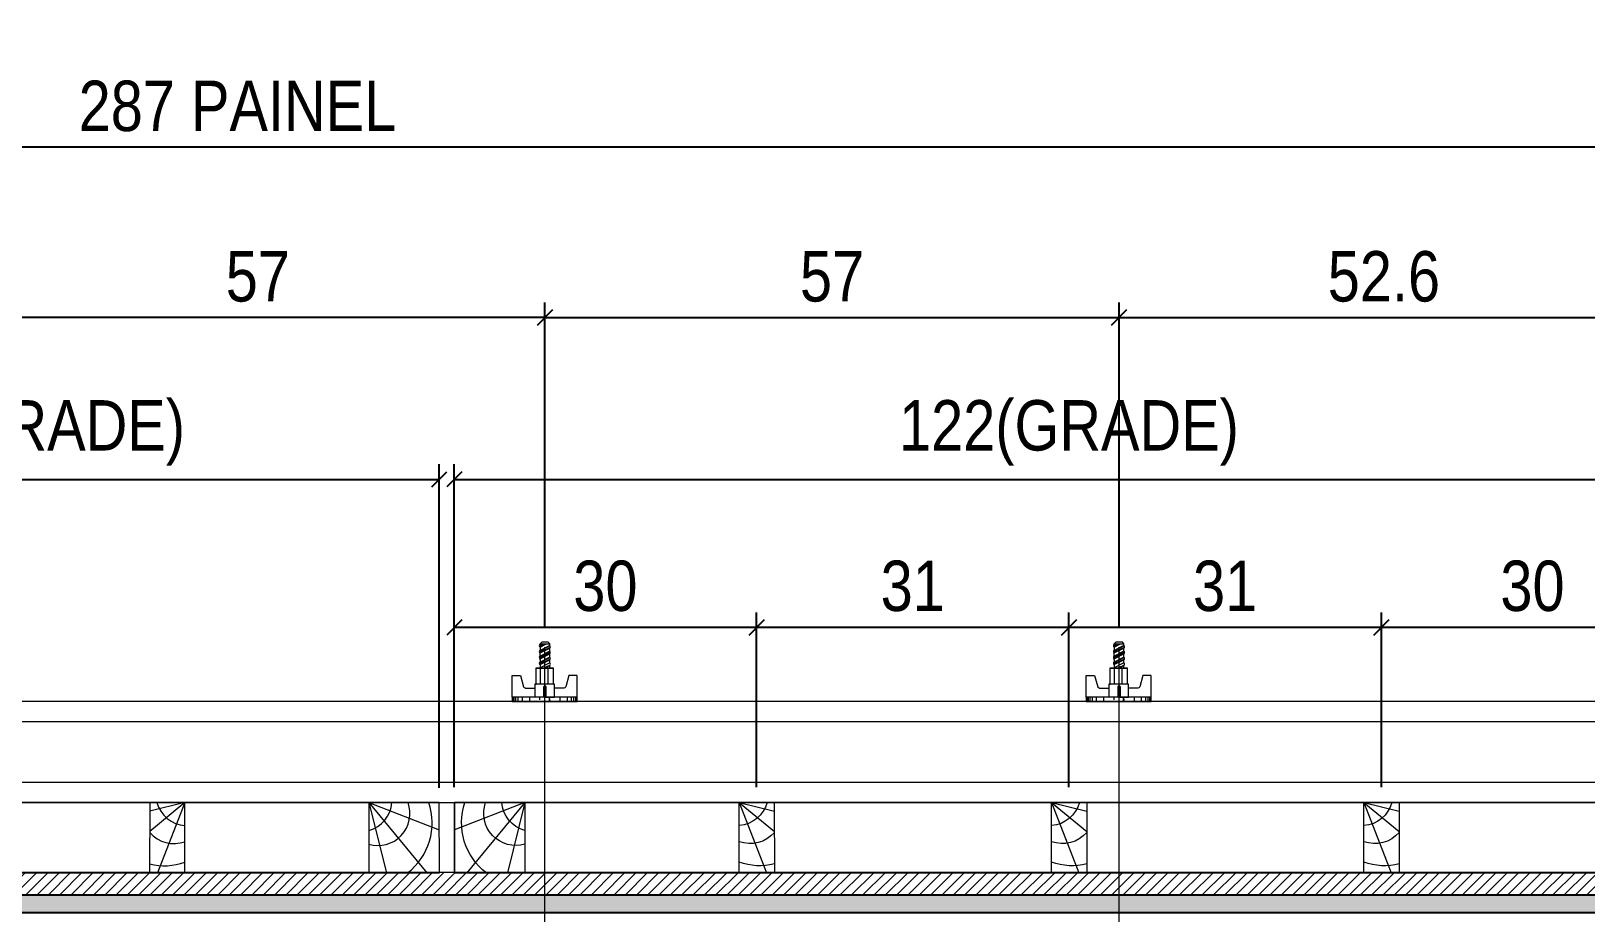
# Model space of a CAD drawing. Extents: x 14400 to 27878, y -21631 to 6985.
# Drawn here: x 23130 to 23438.6, y 870 to 1045 of the extents above; entities that cross this region are included whole.
import ezdxf

# ---------------------------------------------------------------- set-up
doc = ezdxf.new("R2010")
doc.units = 0
doc.layers.add('CHAPA', color=1, linetype='Continuous')
doc.layers.add('COTA', color=241, linetype='Continuous')
for name, color, linetype, lineweight in [('Hachura', 251, 'Continuous', 9), ('Madeira', 126, 'Continuous', 18), ('Perfil Metálico', 224, 'Continuous', 18)]:
    doc.layers.add(name, color=color, linetype=linetype, lineweight=lineweight)
doc.styles.add('COTA TECNICA 2X', font='techl___.ttf', dxfattribs={"height": 10})
doc.dimstyles.new('SECAO PILAR', dxfattribs={"dimtxt": 10, "dimasz": 3, "dimexe": 3, "dimexo": 3, "dimgap": 3, "dimtad": 1, "dimdec": 1, "dimlfac": 0.5, "dimzin": 12, "dimdsep": 46, "dimtxsty": 'COTA TECNICA 2X', "dimblk1": 'OBLIQUE', "dimblk2": 'OBLIQUE', "dimsah": 1, "dimcen": 0.9, "dimclrd": 256, "dimclre": 256, "dimclrt": 256, "dimadec": 1, "dimazin": 3, "dimtfac": 1, "dimtdec": 1, "dimtmove": 0, "dimatfit": 3, "dimfxl": 1, "dimtolj": 1, "dimtzin": 12, "dimarcsym": 0})

# ---------------------------------------------------------------- blocks, each defined once
blk = doc.blocks.new('PONTALETE')
at = {"layer": 'Madeira'}
for q in [(2.71, 7), (7, 5.76), (7, 1.74)]:
    blk.add_line((0, 0), q, dxfattribs=at)
blk.add_lwpolyline([(0, 0), (7, 0), (7, 7), (0, 7)], close=True, dxfattribs=at)
for centre, radius, start, end in [((2.04, 0.06), 6.23, 37.2818, 109.0913), ((1.09, 0.9), 3.19, 343.603, 109.9847), ((-0.21, -0.78), 3.09, 14.6322, 86.0383)]:
    blk.add_arc(centre, radius, start, end, dxfattribs=at)
blk = doc.blocks.new('MEIO PONTALETE')
at = {"layer": 'Madeira'}
for q in [(2.71, 7), (3.5, 2.88), (3.5, 0.87)]:
    blk.add_line((0, 0), q, dxfattribs=at)
blk.add_lwpolyline([(0, 0), (3.5, 0), (3.5, 7), (0, 7)], close=True, dxfattribs=at)
for centre, radius, start, end in [((2.04, 0.06), 6.23, 76.4499, 109.0913), ((1.09, 0.9), 3.19, 40.9063, 109.9847), ((-0.21, -0.78), 3.09, 14.6322, 86.0383)]:
    blk.add_arc(centre, radius, start, end, dxfattribs=at)
blk = doc.blocks.new('_Oblique')
at = {"color": 0, "linetype": 'ByBlock', "lineweight": -2}
blk.add_line((-0.5, -0.5), (0.5, 0.5), dxfattribs=at)
blk = doc.blocks.new('*D1192')
at = {"layer": 'COTA', "lineweight": -2, "transparency": 16777216}
for p, q in [((23398.02, 894.9), (23398.02, 929.61)), ((23458.02, 894.91), (23458.02, 929.61)), ((23458.02, 926.61), (23398.02, 926.61))]:
    blk.add_line(p, q, dxfattribs=at)
at = {"layer": 'Defpoints', "color": 0, "transparency": 16777216}
for p in [(23398.02, 926.61), (23398.02, 891.9), (23458.02, 891.91)]:
    blk.add_point(p, dxfattribs=at)
at = {"layer": 'COTA', "lineweight": -2, "transparency": 16777216, "xscale": 3, "yscale": 3, "zscale": 3, "rotation": 180}
blk.add_blockref('_Oblique', (23398.02, 926.61), dxfattribs=at)
at = {"layer": 'COTA', "lineweight": -2, "transparency": 16777216, "xscale": 3, "yscale": 3, "zscale": 3}
blk.add_blockref('_Oblique', (23458.02, 926.61), dxfattribs=at)
at = {"layer": 'COTA', "transparency": 16777216, "insert": (23428.02, 934.83), "char_height": 10, "attachment_point": 5, "style": 'COTA TECNICA 2X'}
blk.add_mtext('\\A1;30', dxfattribs=at)
blk = doc.blocks.new('*D1193')
at = {"layer": 'COTA', "lineweight": -2, "transparency": 16777216}
for p, q in [((23214.03, 894.89), (23214.03, 959.03)), ((23458.02, 894.91), (23458.02, 959.03)), ((23214.03, 956.03), (23458.02, 956.03))]:
    blk.add_line(p, q, dxfattribs=at)
at = {"layer": 'Defpoints', "color": 0, "transparency": 16777216}
for p in [(23458.02, 956.03), (23214.03, 891.89), (23458.02, 891.91)]:
    blk.add_point(p, dxfattribs=at)
at = {"layer": 'COTA', "lineweight": -2, "transparency": 16777216, "xscale": 3, "yscale": 3, "zscale": 3, "rotation": 180}
blk.add_blockref('_Oblique', (23214.03, 956.03), dxfattribs=at)
at = {"layer": 'COTA', "lineweight": -2, "transparency": 16777216, "xscale": 3, "yscale": 3, "zscale": 3}
blk.add_blockref('_Oblique', (23458.02, 956.03), dxfattribs=at)
at = {"layer": 'COTA', "transparency": 16777216, "insert": (23336.02, 965.25), "char_height": 10, "attachment_point": 5, "style": 'COTA TECNICA 2X'}
blk.add_mtext('\\A1;122(GRADE)', dxfattribs=at)
blk = doc.blocks.new('*D1194')
at = {"layer": 'COTA', "lineweight": -2, "transparency": 16777216}
for p, q in [((23336.02, 894.9), (23336.02, 929.61)), ((23398.02, 894.9), (23398.02, 929.61)), ((23398.02, 926.61), (23336.02, 926.61))]:
    blk.add_line(p, q, dxfattribs=at)
at = {"layer": 'Defpoints', "color": 0, "transparency": 16777216}
for p in [(23336.02, 926.61), (23336.02, 891.9), (23398.02, 891.9)]:
    blk.add_point(p, dxfattribs=at)
at = {"layer": 'COTA', "lineweight": -2, "transparency": 16777216, "xscale": 3, "yscale": 3, "zscale": 3, "rotation": 180}
blk.add_blockref('_Oblique', (23336.02, 926.61), dxfattribs=at)
at = {"layer": 'COTA', "lineweight": -2, "transparency": 16777216, "xscale": 3, "yscale": 3, "zscale": 3}
blk.add_blockref('_Oblique', (23398.02, 926.61), dxfattribs=at)
at = {"layer": 'COTA', "transparency": 16777216, "insert": (23367.02, 934.83), "char_height": 10, "attachment_point": 5, "style": 'COTA TECNICA 2X'}
blk.add_mtext('\\A1;31', dxfattribs=at)
blk = doc.blocks.new('*D1195')
at = {"layer": 'COTA', "lineweight": -2, "transparency": 16777216}
for p, q in [((23274.02, 894.9), (23274.02, 929.61)), ((23336.02, 894.9), (23336.02, 929.61)), ((23336.02, 926.61), (23274.02, 926.61))]:
    blk.add_line(p, q, dxfattribs=at)
at = {"layer": 'Defpoints', "color": 0, "transparency": 16777216}
for p in [(23274.02, 926.61), (23274.02, 891.9), (23336.02, 891.9)]:
    blk.add_point(p, dxfattribs=at)
at = {"layer": 'COTA', "lineweight": -2, "transparency": 16777216, "xscale": 3, "yscale": 3, "zscale": 3, "rotation": 180}
blk.add_blockref('_Oblique', (23274.02, 926.61), dxfattribs=at)
at = {"layer": 'COTA', "lineweight": -2, "transparency": 16777216, "xscale": 3, "yscale": 3, "zscale": 3}
blk.add_blockref('_Oblique', (23336.02, 926.61), dxfattribs=at)
at = {"layer": 'COTA', "transparency": 16777216, "insert": (23305.02, 934.83), "char_height": 10, "attachment_point": 5, "style": 'COTA TECNICA 2X'}
blk.add_mtext('\\A1;31', dxfattribs=at)
blk = doc.blocks.new('*D1196')
at = {"layer": 'COTA', "lineweight": -2, "transparency": 16777216}
for p, q in [((23214.03, 894.9), (23214.03, 929.61)), ((23274.02, 894.9), (23274.02, 929.61)), ((23274.02, 926.61), (23214.03, 926.61))]:
    blk.add_line(p, q, dxfattribs=at)
at = {"layer": 'Defpoints', "color": 0, "transparency": 16777216}
for p in [(23214.03, 926.61), (23214.03, 891.9), (23274.02, 891.9)]:
    blk.add_point(p, dxfattribs=at)
at = {"layer": 'COTA', "lineweight": -2, "transparency": 16777216, "xscale": 3, "yscale": 3, "zscale": 3, "rotation": 180}
blk.add_blockref('_Oblique', (23214.03, 926.61), dxfattribs=at)
at = {"layer": 'COTA', "lineweight": -2, "transparency": 16777216, "xscale": 3, "yscale": 3, "zscale": 3}
blk.add_blockref('_Oblique', (23274.02, 926.61), dxfattribs=at)
at = {"layer": 'COTA', "transparency": 16777216, "insert": (23244.02, 934.83), "char_height": 10, "attachment_point": 5, "style": 'COTA TECNICA 2X'}
blk.add_mtext('\\A1;30', dxfattribs=at)
blk = doc.blocks.new('*D1220')
at = {"layer": 'COTA', "lineweight": -2, "transparency": 16777216}
for p, q in [((22883.96, 894.96), (22883.96, 1025.02)), ((23458.02, 948.9), (23458.02, 1025.02)), ((22883.96, 1022.02), (23458.02, 1022.02))]:
    blk.add_line(p, q, dxfattribs=at)
at = {"layer": 'Defpoints', "color": 0, "transparency": 16777216}
for p in [(23458.02, 1022.02), (23458.02, 945.9), (22883.96, 891.96)]:
    blk.add_point(p, dxfattribs=at)
at = {"layer": 'COTA', "lineweight": -2, "transparency": 16777216, "xscale": 3, "yscale": 3, "zscale": 3, "rotation": 180}
blk.add_blockref('_Oblique', (22883.96, 1022.02), dxfattribs=at)
at = {"layer": 'COTA', "lineweight": -2, "transparency": 16777216, "xscale": 3, "yscale": 3, "zscale": 3}
blk.add_blockref('_Oblique', (23458.02, 1022.02), dxfattribs=at)
at = {"layer": 'COTA', "transparency": 16777216, "insert": (23170.99, 1030.11), "char_height": 10, "attachment_point": 5, "style": 'COTA TECNICA 2X'}
blk.add_mtext('\\A1;287 PAINEL', dxfattribs=at)
blk = doc.blocks.new('C')
at = {"layer": 'Hachura', "color": 0}
for p, q in [((0, 3.22), (0, -3.22)), ((0.45, 3.22), (0, 3.22)), ((0.46, 3.16), (0, 3.16)), ((0.45, -3.23), (0.45, 3.22)), ((0.45, 3.22), (2.58, 3.22)), ((2.58, 3.22), (2.58, 2.39)), ((0.46, 3.05), (0, 3.05)), ((0.46, 2.88), (0, 2.88)), ((0, 2.75), (0, -1.16)), ((0.46, 2.65), (0, 2.65)), ((0.46, 2.23), (0, 2.23)), ((1.35, 1.94), (1.35, 0.96)), ((2.58, 2.39), (1.47, 2.09)), ((0.46, 1.51), (0, 1.51)), ((0.39, 0.49), (0.17, 0.49)), ((1.74, 0.97), (0.45, 0.97)), ((1.45, 0.1), (0.45, 0.1)), ((1.74, -0.97), (1.74, 0.97)), ((1.74, 0.97), (1.74, 0.84)), ((1.74, 0.97), (1.74, 0.84)), ((1.74, 0.84), (3.35, 0.84)), ((3.35, 0.45), (1.74, 0.45)), ((3.32, 0.84), (3.32, -0.84)), ((3.35, 0.84), (3.35, -0.84)), ((3.68, 0.45), (3.35, 0.45)), ((3.84, -0.52), (3.35, 0.45)), ((3.35, 0.06), (3.67, -0.57)), ((3.68, 0.45), (4.16, -0.52)), ((3.72, 0.5), (4.25, -0.57)), ((4.37, -0.55), (3.83, 0.53)), ((4.15, 0.45), (3.93, 0.45)), ((4.42, -0.52), (3.93, 0.45)), ((4.15, 0.45), (4.26, 0.45)), ((4.26, 0.45), (4.74, -0.52)), ((4.3, 0.5), (4.83, -0.57)), ((4.95, -0.55), (4.41, 0.53)), ((4.51, 0.45), (4.84, 0.45)), ((5, -0.52), (4.51, 0.45)), ((4.84, 0.45), (5.32, -0.52)), ((4.88, 0.5), (5.41, -0.57)), ((5.53, -0.55), (4.99, 0.53)), ((5.58, -0.52), (5.09, 0.45)), ((5.42, 0.45), (5.09, 0.45)), ((5.58, -0.52), (5.09, 0.45)), ((5.42, 0.45), (5.74, -0.19)), ((5.46, 0.5), (5.74, -0.07)), ((5.74, 0.19), (5.57, 0.53)), ((5.74, 0.32), (5.68, 0.45)), ((5.68, 0.45), (5.74, 0.45)), ((5.74, 0.45), (5.9, 0.29)), ((5.74, 0.45), (5.74, -0.52)), ((5.9, -0.36), (5.9, 0.29)), ((0.45, 0), (0, 0)), ((0.46, -1.52), (0, -1.52)), ((0.08, -0.48), (0.29, -0.48)), ((0.29, -0.48), (0.4, -0.48)), ((0.45, 0), (0.45, -0.97)), ((0.45, -0.16), (1.45, -0.16)), ((0.45, -0.65), (0.45, -0.32)), ((0.45, -3.23), (0.45, -0.65)), ((0.45, -0.97), (1.74, -0.97)), ((1.35, -1.94), (1.35, -0.97)), ((3.35, -0.32), (1.74, -0.32)), ((3.35, -0.84), (1.74, -0.84)), ((3.35, -0.07), (3.58, -0.52)), ((3.35, -0.52), (3.58, -0.52)), ((3.84, -0.52), (4.16, -0.52)), ((4.42, -0.52), (4.74, -0.52)), ((4.63, -0.52), (4.74, -0.52)), ((5, -0.52), (5.32, -0.52)), ((5.58, -0.52), (5.74, -0.52)), ((5.74, -0.52), (5.9, -0.36)), ((5.74, -0.52), (5.74, -0.52)), ((0.46, -2.23), (0, -2.23)), ((0.46, -2.65), (0, -2.65)), ((0.46, -2.88), (0, -2.88)), ((0.46, -3.05), (0, -3.05)), ((2.58, -2.39), (1.47, -2.1)), ((2.58, -3.23), (2.58, -2.39)), ((0.46, -3.16), (0, -3.16)), ((0, -3.22), (2.57, -3.22))]:
    blk.add_line(p, q, dxfattribs=at)
for centre, radius, start, end in [((1.52, 1.94), 0.161, 104.7436, 180), ((1.44, -0.03), 0.129, 272.695, 87.305), ((3.81, 0.39), 0.143, 25.5688, 154.4312), ((4.39, 0.39), 0.143, 25.5688, 154.4312), ((4.97, 0.39), 0.143, 25.5688, 154.4312), ((5.55, 0.39), 0.143, 25.5688, 154.4312), ((0.17, -0.37), 0.174, 221.744, 317.8592), ((3.71, -0.4), 0.174, 222.1408, 318.256), ((4.29, -0.4), 0.174, 222.1408, 318.256), ((4.87, -0.4), 0.174, 222.1408, 318.256), ((5.45, -0.4), 0.174, 222.1408, 318.256), ((5.61, -0.4), 0.174, 317.8592, 318.256), ((1.52, -1.94), 0.161, 180, 255.2564)]:
    blk.add_arc(centre, radius, start, end, dxfattribs=at)
blk = doc.blocks.new('*D1253')
at = {"layer": 'COTA', "lineweight": -2, "transparency": 16777216}
for p, q in [((23232.02, 926.7), (23232.02, 991.16)), ((23345.97, 926.7), (23345.97, 991.16)), ((23232.02, 988.16), (23345.97, 988.16))]:
    blk.add_line(p, q, dxfattribs=at)
at = {"layer": 'Defpoints', "color": 0, "transparency": 16777216}
for p in [(23345.97, 988.16), (23232.02, 923.7), (23345.97, 923.7)]:
    blk.add_point(p, dxfattribs=at)
at = {"layer": 'COTA', "lineweight": -2, "transparency": 16777216, "xscale": 3, "yscale": 3, "zscale": 3, "rotation": 180}
blk.add_blockref('_Oblique', (23232.02, 988.16), dxfattribs=at)
at = {"layer": 'COTA', "lineweight": -2, "transparency": 16777216, "xscale": 3, "yscale": 3, "zscale": 3}
blk.add_blockref('_Oblique', (23345.97, 988.16), dxfattribs=at)
at = {"layer": 'COTA', "transparency": 16777216, "insert": (23289, 996.27), "char_height": 10, "attachment_point": 5, "style": 'COTA TECNICA 2X'}
blk.add_mtext('\\A1;57', dxfattribs=at)
blk = doc.blocks.new('*D1254')
at = {"layer": 'COTA', "lineweight": -2, "transparency": 16777216}
for p, q in [((23345.97, 926.7), (23345.97, 991.16)), ((23451.1, 926.7), (23451.1, 991.16)), ((23345.97, 988.16), (23451.1, 988.16))]:
    blk.add_line(p, q, dxfattribs=at)
at = {"layer": 'Defpoints', "color": 0, "transparency": 16777216}
for p in [(23451.1, 988.16), (23345.97, 923.7), (23451.1, 923.7)]:
    blk.add_point(p, dxfattribs=at)
at = {"layer": 'COTA', "lineweight": -2, "transparency": 16777216, "xscale": 3, "yscale": 3, "zscale": 3, "rotation": 180}
blk.add_blockref('_Oblique', (23345.97, 988.16), dxfattribs=at)
at = {"layer": 'COTA', "lineweight": -2, "transparency": 16777216, "xscale": 3, "yscale": 3, "zscale": 3}
blk.add_blockref('_Oblique', (23451.1, 988.16), dxfattribs=at)
at = {"layer": 'COTA', "transparency": 16777216, "insert": (23398.53, 996.27), "char_height": 10, "attachment_point": 5, "style": 'COTA TECNICA 2X'}
blk.add_mtext('\\A1;52.6', dxfattribs=at)
blk = doc.blocks.new('*D1186')
at = {"layer": 'COTA', "lineweight": -2, "transparency": 16777216}
for p, q in [((23049.02, 894.89), (23049.02, 959.03)), ((23211.05, 894.81), (23211.05, 959.03)), ((23049.02, 956.03), (23211.05, 956.03))]:
    blk.add_line(p, q, dxfattribs=at)
at = {"layer": 'Defpoints', "color": 0, "transparency": 16777216}
for p in [(23211.05, 956.03), (23049.02, 891.89), (23211.05, 891.81)]:
    blk.add_point(p, dxfattribs=at)
at = {"layer": 'COTA', "lineweight": -2, "transparency": 16777216, "xscale": 3, "yscale": 3, "zscale": 3, "rotation": 180}
blk.add_blockref('_Oblique', (23049.02, 956.03), dxfattribs=at)
at = {"layer": 'COTA', "lineweight": -2, "transparency": 16777216, "xscale": 3, "yscale": 3, "zscale": 3}
blk.add_blockref('_Oblique', (23211.05, 956.03), dxfattribs=at)
at = {"layer": 'COTA', "transparency": 16777216, "insert": (23130.04, 965.25), "char_height": 10, "attachment_point": 5, "style": 'COTA TECNICA 2X'}
blk.add_mtext('\\A1;81(GRADE)', dxfattribs=at)
blk = doc.blocks.new('*D1232')
at = {"layer": 'COTA', "lineweight": -2, "transparency": 16777216}
for p, q in [((23118.07, 926.69), (23118.07, 991.16)), ((23232.02, 926.7), (23232.02, 991.16)), ((23232.02, 988.16), (23118.07, 988.16))]:
    blk.add_line(p, q, dxfattribs=at)
at = {"layer": 'Defpoints', "color": 0, "transparency": 16777216}
for p in [(23118.07, 988.16), (23118.07, 923.69), (23232.02, 923.7)]:
    blk.add_point(p, dxfattribs=at)
at = {"layer": 'COTA', "lineweight": -2, "transparency": 16777216, "xscale": 3, "yscale": 3, "zscale": 3, "rotation": 180}
blk.add_blockref('_Oblique', (23118.07, 988.16), dxfattribs=at)
at = {"layer": 'COTA', "lineweight": -2, "transparency": 16777216, "xscale": 3, "yscale": 3, "zscale": 3}
blk.add_blockref('_Oblique', (23232.02, 988.16), dxfattribs=at)
at = {"layer": 'COTA', "transparency": 16777216, "insert": (23175.04, 996.27), "char_height": 10, "attachment_point": 5, "style": 'COTA TECNICA 2X'}
blk.add_mtext('\\A1;57', dxfattribs=at)

msp = doc.modelspace()

# ---------------------------------------------------------------- hatches: boundary and pattern name
at = {"layer": 'Hachura'}
h = msp.add_hatch(dxfattribs=at)
h.set_pattern_fill('ANSI31', color=256, scale=0.5, angle=360, style=0)
h.set_pattern_definition([(45, (30102.7993, 1781.1955), (-1.122532, 1.122532), [])])
h.paths.add_polyline_path([(23458.054, 873.558), (23458.054, 877.937), (22884.054, 877.969), (22884.054, 873.547)])
h = msp.add_hatch(color=256, dxfattribs=at)
h.dxf.hatch_style = 1
h.paths.add_polyline_path([(22884.054, 873.558), (22884.054, 869.958), (23458.054, 869.958), (23458.054, 873.558)])

# ---------------------------------------------------------------- linework, layer by layer
at = {"layer": 'CHAPA'}
msp.add_lwpolyline([(23458.054, 869.958), (22884.054, 869.958), (22884.054, 873.558), (23458.054, 873.558)], close=True, dxfattribs=at)
at = {"layer": 'Hachura'}
for p, q in [((23231.952, 922.7), (23231.959, 782.815)), ((23345.903, 922.7), (23345.91, 782.815))]:
    msp.add_line(p, q, dxfattribs=at)
msp.add_lwpolyline([(22884.054, 873.558), (23458.054, 873.558), (23458.054, 877.958), (22884.054, 877.958)], close=True, dxfattribs=at)
at = {"layer": 'Madeira'}
for points in [[(23049.042, 891.9), (23049.057, 877.9), (23211.065, 877.902), (23211.05, 891.902)], [(23214.046, 891.9), (23214.061, 877.9), (23458.054, 877.902), (23458.039, 891.902)]]:
    msp.add_lwpolyline(points, close=True, dxfattribs=at)
at = {"layer": 'Perfil Metálico'}
for points in [[(22833.839, 911.9), (22833.839, 891.9), (23521.465, 891.9), (23521.465, 911.9)], [(23521.465, 895.9), (23521.465, 907.9), (22833.839, 907.9), (22833.839, 895.9)]]:
    msp.add_lwpolyline(points, close=True, dxfattribs=at)

# ---------------------------------------------------------------- block references
at = {"layer": 'Hachura', "linetype": 'Continuous', "xscale": 2, "yscale": 2, "zscale": 2, "rotation": 90.00000000000001}
for p in [(23231.952, 911.9), (23345.903, 911.9)]:
    msp.add_blockref('C', p, dxfattribs=at)
at = {"layer": 'Madeira'}
for name, p, xscale, yscale, zscale, rotation in [('MEIO PONTALETE', (23160.581, 891.898), 1.999999997962732, 1.999999997962732, 1.999999997962732, 179.9370893031033), ('PONTALETE', (23197.05, 891.886), 2, 2, 2, 270.0629106968967), ('PONTALETE', (23228.046, 891.906), -2, 2, 2, 90.0629106968967), ('MEIO PONTALETE', (23270.546, 891.898), -1.999999997962732, 1.999999997962732, 1.999999997962732, 180.0629106968967), ('MEIO PONTALETE', (23332.546, 891.898), -1.999999997962732, 1.999999997962732, 1.999999997962732, 180.0629106968967), ('MEIO PONTALETE', (23394.546, 891.898), -1.999999997962732, 1.999999997962732, 1.999999997962732, 180.0629106968967)]:
    msp.add_blockref(name, p, dxfattribs=dict(at, xscale=xscale, yscale=yscale, zscale=zscale, rotation=rotation))

# ---------------------------------------------------------------- dimensions: what is measured, and where the dimension line sits
at = {"layer": 'COTA'}
dim = msp.add_linear_dim(base=(23458.017, 1022.017), p1=(22883.959, 891.955), p2=(23458.017, 945.899), text='<> PAINEL', dimstyle='SECAO PILAR', dxfattribs=at)
dim.commit()
dim.dimension.update_dxf_attribs({"geometry": '*D1220', "text_midpoint": (23170.988, 1030.112)})
for base, p1, p2, picture, middle in [((23118.069, 988.16), (23232.02, 923.7), (23118.069, 923.694), '*D1232', (23175.044, 996.27)), ((23345.971, 988.16), (23232.02, 923.7), (23345.971, 923.7), '*D1253', (23288.995, 996.27)), ((23451.099, 988.16), (23345.971, 923.7), (23451.099, 923.7), '*D1254', (23398.535, 996.27))]:
    dim = msp.add_linear_dim(base=base, p1=p1, p2=p2, dimstyle='SECAO PILAR', override={"dimtmove": 1}, dxfattribs=at)
    dim.commit()
    dim.dimension.update_dxf_attribs({"geometry": picture, "text_midpoint": middle})
for base, p1, p2, picture, middle in [((23211.05, 956.033), (23049.022, 891.886), (23211.05, 891.807), '*D1186', (23130.036, 965.254)), ((23458.018, 956.033), (23214.025, 891.886), (23458.018, 891.911), '*D1193', (23336.022, 965.254))]:
    dim = msp.add_linear_dim(base=base, p1=p1, p2=p2, angle=180, text='<>(GRADE)', dimstyle='SECAO PILAR', dxfattribs=at)
    dim.commit()
    dim.dimension.update_dxf_attribs({"geometry": picture, "text_midpoint": middle})
for base, p1, p2, picture, middle in [((23214.025, 926.615), (23274.018, 891.9), (23214.025, 891.9), '*D1196', (23244.022, 934.834)), ((23274.018, 926.615), (23336.018, 891.9), (23274.018, 891.9), '*D1195', (23305.018, 934.834)), ((23336.018, 926.615), (23398.018, 891.9), (23336.018, 891.9), '*D1194', (23367.018, 934.834)), ((23398.018, 926.615), (23458.018, 891.911), (23398.018, 891.9), '*D1192', (23428.018, 934.834))]:
    dim = msp.add_linear_dim(base=base, p1=p1, p2=p2, angle=180, dimstyle='SECAO PILAR', dxfattribs=at)
    dim.commit()
    dim.dimension.update_dxf_attribs({"geometry": picture, "text_midpoint": middle})

doc.saveas('drawing.dxf')
